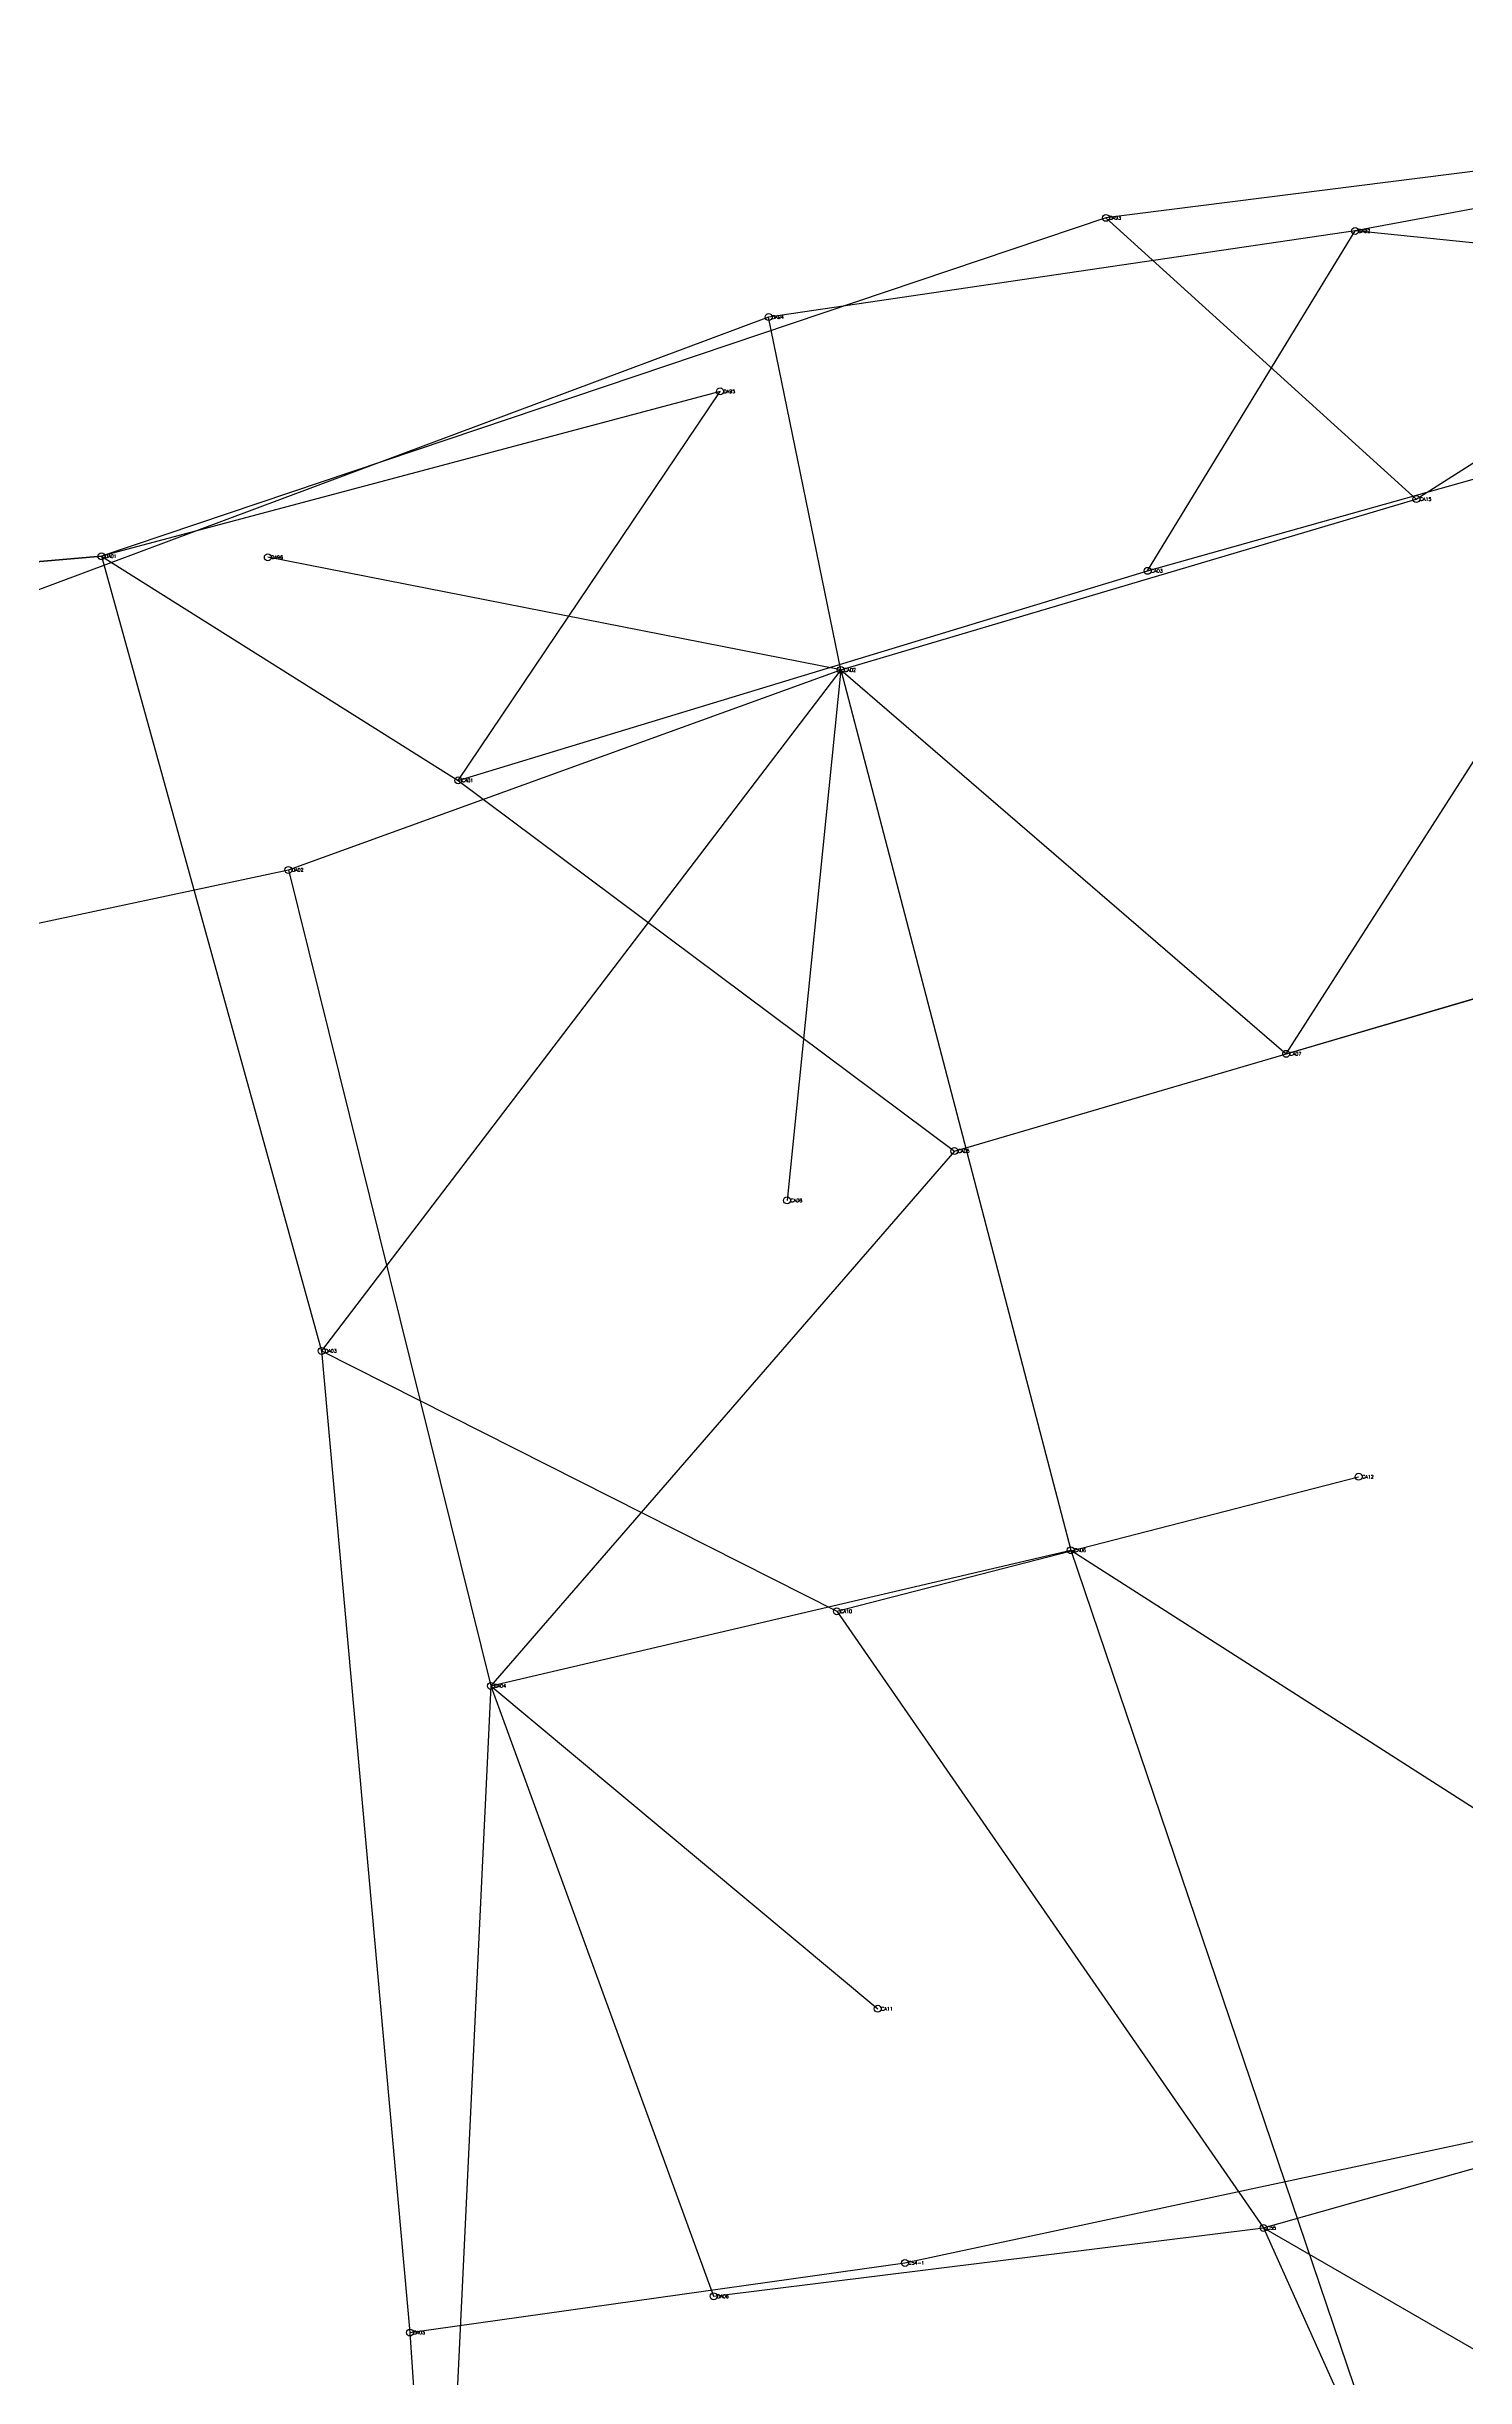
# Model space of a CAD drawing. Extents: x 166396 to 169408, y 2545087 to 2547192.
# Drawn here: x 167077 to 167488, y 2546465 to 2547140 of the extents above; entities that cross this region are included whole.
import ezdxf

# ---------------------------------------------------------------- set-up
doc = ezdxf.new("R2010")
doc.units = 0
doc.styles.get("Standard").update_dxf_attribs({"font": 'simplex'})

msp = doc.modelspace()

# ---------------------------------------------------------------- linework, layer by layer
at = {"color": 4}
for p, q in [((167741.504, 2547139.954), (167456.387, 2547086.573)), ((167656.578, 2547124.767), (167384.209, 2547090.37)), ((167474.106, 2547008.94), (167656.578, 2547124.767)), ((167384.209, 2547090.37), (167093.289, 2546992.387)), ((167474.106, 2547008.94), (167384.209, 2547090.37)), ((167456.387, 2547086.573), (167286.501, 2547061.639)), ((167396.287, 2546988.168), (167456.387, 2547086.573)), ((167669.512, 2547065.003), (167456.387, 2547086.573)), ((167286.501, 2547061.639), (166473.488, 2546757.916)), ((167307.412, 2546959.463), (167286.501, 2547061.639)), ((167307.412, 2546959.463), (167286.501, 2547061.639)), ((167396.287, 2546988.168), (167669.512, 2547065.003)), ((167272.456, 2547040.119), (167093.289, 2546992.387)), ((167196.603, 2546927.502), (167272.456, 2547040.119)), ((167196.603, 2546927.502), (167272.456, 2547040.119)), ((167307.412, 2546959.463), (167474.106, 2547008.94)), ((166396.986, 2546932.325), (167093.289, 2546992.387)), ((167093.289, 2546992.387), (166396.986, 2546932.325)), ((166396.986, 2546932.325), (167093.289, 2546992.387)), ((167093.289, 2546992.387), (167157.041, 2546762.298)), ((167093.289, 2546992.387), (167196.603, 2546927.502)), ((167093.289, 2546992.387), (167196.603, 2546927.502)), ((167307.412, 2546959.463), (167141.465, 2546992.094)), ((167307.412, 2546959.463), (167141.465, 2546992.094)), ((167196.603, 2546927.502), (167396.287, 2546988.168)), ((167196.603, 2546927.502), (167396.287, 2546988.168)), ((167147.42, 2546901.568), (167307.412, 2546959.463)), ((167147.42, 2546901.568), (167307.412, 2546959.463)), ((167307.412, 2546959.463), (167157.041, 2546762.298)), ((167307.412, 2546959.463), (167291.861, 2546805.875)), ((167307.412, 2546959.463), (167374.032, 2546704.596)), ((167307.412, 2546959.463), (167436.423, 2546848.312)), ((167436.423, 2546848.312), (167493.959, 2546938.05)), ((167196.603, 2546927.502), (167340.338, 2546820.167)), ((167196.603, 2546927.502), (167340.338, 2546820.167)), ((167436.423, 2546848.312), (167664.127, 2546915.299)), ((166473.488, 2546757.916), (167147.42, 2546901.568)), ((167147.42, 2546901.568), (167206.098, 2546665.294)), ((167340.338, 2546820.167), (167513.552, 2546870.934)), ((167340.338, 2546820.167), (167206.098, 2546665.294)), ((167157.041, 2546762.298), (167182.617, 2546478.074)), ((167157.041, 2546762.298), (167306.284, 2546686.907)), ((167306.284, 2546686.907), (167457.397, 2546725.856)), ((167206.098, 2546665.294), (167374.032, 2546704.596)), ((167374.032, 2546704.596), (167603.792, 2546557.624)), ((167374.032, 2546704.596), (167483.704, 2546381.265)), ((167306.284, 2546686.907), (167429.867, 2546508.359)), ((167206.098, 2546665.294), (167191.27, 2546356.487)), ((167206.098, 2546665.294), (167270.581, 2546488.56)), ((167206.098, 2546665.294), (167318.129, 2546571.811)), ((167429.867, 2546508.359), (167750.468, 2546599.271)), ((167326.017, 2546498.222), (167603.792, 2546557.624)), ((167270.581, 2546488.56), (167429.867, 2546508.359)), ((167429.867, 2546508.359), (167537.147, 2546270.014)), ((167429.867, 2546508.359), (167651.698, 2546380.244)), ((167182.617, 2546478.074), (167326.017, 2546498.222)), ((167182.617, 2546478.074), (167197.954, 2546244.361))]:
    msp.add_line(p, q, dxfattribs=at)
for centre in [(167384.209, 2547090.37), (167456.387, 2547086.573), (167286.501, 2547061.639), (167272.456, 2547040.119), (167474.106, 2547008.94), (167093.289, 2546992.387), (167141.465, 2546992.094), (167396.287, 2546988.168), (167307.412, 2546959.463), (167196.603, 2546927.502), (167147.42, 2546901.568), (167436.423, 2546848.312), (167340.338, 2546820.167), (167291.861, 2546805.875), (167157.041, 2546762.298), (167457.397, 2546725.856), (167374.032, 2546704.596), (167306.284, 2546686.907), (167206.098, 2546665.294), (167318.129, 2546571.811), (167429.867, 2546508.359), (167326.017, 2546498.222), (167270.581, 2546488.56), (167182.617, 2546478.074)]:
    msp.add_circle(centre, 1)

# ---------------------------------------------------------------- texts
at = {"color": 5}
for s, p in [('DA93', (167385.209, 2547089.87)), ('DA92', (167457.387, 2547086.073)), ('DA94', (167287.501, 2547061.139)), ('DA95', (167273.456, 2547039.619)), ('CA15', (167475.106, 2547008.44)), ('DA01', (167094.289, 2546991.887)), ('DA96', (167142.465, 2546991.594)), ('CA03', (167397.287, 2546987.668)), ('CA02', (167308.412, 2546958.963)), ('CA01', (167197.603, 2546927.002)), ('DA02', (167148.42, 2546901.068)), ('CA07', (167437.423, 2546847.812)), ('CA05', (167341.338, 2546819.667)), ('CA08', (167292.861, 2546805.375)), ('DA03', (167158.041, 2546761.798)), ('CA12', (167458.397, 2546725.356)), ('CA06', (167375.032, 2546704.096)), ('CA10', (167307.284, 2546686.407)), ('DA04', (167207.098, 2546664.794)), ('CA11', (167319.129, 2546571.311)), ('C55', (167430.867, 2546507.859)), ('C54-1', (167327.017, 2546497.722)), ('DA06', (167271.581, 2546488.06)), ('DA05', (167183.617, 2546477.574))]:
    msp.add_text(s, height=1, dxfattribs=at).set_placement(p)

doc.saveas('drawing.dxf')
